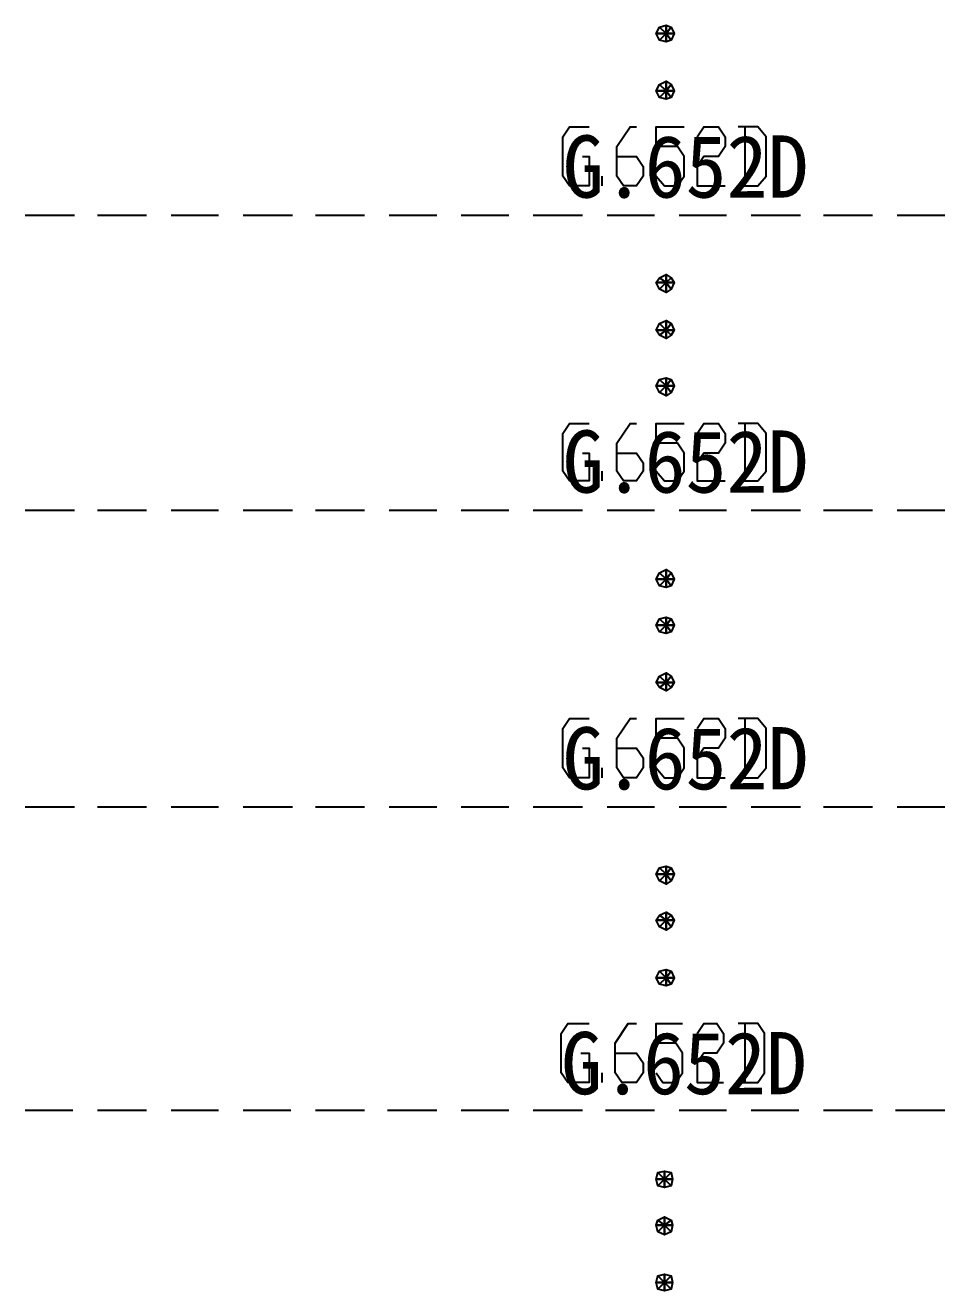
# Model space of a CAD drawing. Header units: metres. Extents: x 17 to 1757, y 17 to 1207.
# Drawn here: x 1212.1 to 1292.9, y 756 to 867.2 of the extents above; entities that cross this region are included whole.
import ezdxf

# ---------------------------------------------------------------- set-up
doc = ezdxf.new("R2010")
doc.units = ezdxf.units.M
for name, color, linetype in [('LINES', 7, 'Continuous'), ('POLYLINES', 4, 'Continuous'), ('TEXTS', 3, 'Continuous')]:
    doc.layers.add(name, color=color, linetype=linetype)

msp = doc.modelspace()

# ---------------------------------------------------------------- linework, layer by layer
at = {"layer": 'LINES'}
for p, q in [((1275.29, 858.24), (1275.29, 853.06)), ((1262.76, 853.06), (1262.76, 853.92)), ((1216.39, 850.46), (1212.07, 850.46)), ((1222.73, 850.46), (1218.41, 850.46)), ((1229.06, 850.46), (1224.89, 850.46)), ((1235.54, 850.46), (1231.22, 850.46)), ((1241.88, 850.46), (1237.56, 850.46)), ((1248.22, 850.46), (1244.04, 850.46)), ((1254.55, 850.46), (1250.38, 850.46)), ((1261.03, 850.46), (1256.71, 850.46)), ((1267.37, 850.46), (1263.19, 850.46)), ((1273.7, 850.46), (1269.53, 850.46)), ((1280.18, 850.46), (1275.86, 850.46)), ((1286.52, 850.46), (1282.2, 850.46)), ((1292.86, 850.46), (1288.68, 850.46)), ((1275.29, 832.18), (1275.29, 827.14)), ((1262.76, 827.14), (1262.76, 828)), ((1216.39, 824.54), (1212.07, 824.54)), ((1222.73, 824.54), (1218.41, 824.54)), ((1229.06, 824.54), (1224.89, 824.54)), ((1235.54, 824.54), (1231.22, 824.54)), ((1241.88, 824.54), (1237.56, 824.54)), ((1248.22, 824.54), (1244.04, 824.54)), ((1254.55, 824.54), (1250.38, 824.54)), ((1261.03, 824.54), (1256.71, 824.54)), ((1267.37, 824.54), (1263.19, 824.54)), ((1273.7, 824.54), (1269.53, 824.54)), ((1280.18, 824.54), (1275.86, 824.54)), ((1286.52, 824.54), (1282.2, 824.54)), ((1292.86, 824.54), (1288.68, 824.54)), ((1275.29, 806.26), (1275.29, 801.07)), ((1262.76, 801.07), (1262.76, 801.94)), ((1216.39, 798.48), (1212.07, 798.48)), ((1222.73, 798.48), (1218.41, 798.48)), ((1229.06, 798.48), (1224.89, 798.48)), ((1235.54, 798.48), (1231.22, 798.48)), ((1241.88, 798.48), (1237.56, 798.48)), ((1248.22, 798.48), (1244.04, 798.48)), ((1254.55, 798.48), (1250.38, 798.48)), ((1261.03, 798.48), (1256.71, 798.48)), ((1267.37, 798.48), (1263.19, 798.48)), ((1273.7, 798.48), (1269.53, 798.48)), ((1280.18, 798.48), (1275.86, 798.48)), ((1286.52, 798.48), (1282.2, 798.48)), ((1292.86, 798.48), (1288.68, 798.48)), ((1275.29, 779.47), (1275.29, 774.29)), ((1262.76, 774.29), (1262.76, 775.15)), ((1216.25, 771.84), (1212.07, 771.84)), ((1222.73, 771.84), (1218.41, 771.84)), ((1229.06, 771.84), (1224.89, 771.84)), ((1235.4, 771.84), (1231.22, 771.84)), ((1241.88, 771.84), (1237.56, 771.84)), ((1248.22, 771.84), (1243.9, 771.84)), ((1254.55, 771.84), (1250.38, 771.84)), ((1261.03, 771.84), (1256.71, 771.84)), ((1267.37, 771.84), (1263.05, 771.84)), ((1273.7, 771.84), (1269.53, 771.84)), ((1280.04, 771.84), (1275.86, 771.84)), ((1286.52, 771.84), (1282.2, 771.84)), ((1292.86, 771.84), (1288.54, 771.84))]:
    msp.add_line(p, q, dxfattribs=at)
at = {"layer": 'POLYLINES'}
for points in [[(1268.38, 866.45), (1267.8, 867.02), (1268.38, 867.17), (1268.38, 866.45)], [(1268.38, 866.45), (1267.8, 867.02), (1268.38, 867.17), (1268.38, 866.45)], [(1268.38, 866.45), (1267.8, 867.02), (1268.38, 867.17), (1268.38, 866.45)], [(1268.38, 866.45), (1267.8, 867.02), (1268.38, 867.17), (1268.38, 866.45)], [(1268.38, 866.45), (1268.38, 867.17), (1268.81, 867.02), (1268.38, 866.45)], [(1268.38, 866.45), (1268.38, 867.17), (1268.81, 867.02), (1268.38, 866.45)], [(1268.38, 866.45), (1268.38, 867.17), (1268.81, 867.02), (1268.38, 866.45)], [(1268.38, 866.45), (1268.38, 867.17), (1268.81, 867.02), (1268.38, 866.45)], [(1268.38, 866.45), (1267.51, 866.45), (1267.8, 867.02), (1268.38, 866.45)], [(1268.38, 866.45), (1267.51, 866.45), (1267.8, 867.02), (1268.38, 866.45)], [(1268.38, 866.45), (1267.51, 866.45), (1267.8, 867.02), (1268.38, 866.45)], [(1268.38, 866.45), (1267.51, 866.45), (1267.8, 867.02), (1268.38, 866.45)], [(1268.38, 866.45), (1267.8, 865.87), (1267.51, 866.45), (1268.38, 866.45)], [(1268.38, 866.45), (1267.8, 865.87), (1267.51, 866.45), (1268.38, 866.45)], [(1268.38, 866.45), (1267.8, 865.87), (1267.51, 866.45), (1268.38, 866.45)], [(1268.38, 866.45), (1267.8, 865.87), (1267.51, 866.45), (1268.38, 866.45)], [(1268.38, 866.45), (1268.38, 865.73), (1267.8, 865.87), (1268.38, 866.45)], [(1268.38, 866.45), (1268.38, 865.73), (1267.8, 865.87), (1268.38, 866.45)], [(1268.38, 866.45), (1268.38, 865.73), (1267.8, 865.87), (1268.38, 866.45)], [(1268.38, 866.45), (1268.38, 865.73), (1267.8, 865.87), (1268.38, 866.45)], [(1268.38, 866.45), (1268.81, 867.02), (1269.1, 866.45), (1268.38, 866.45)], [(1268.38, 866.45), (1268.81, 867.02), (1269.1, 866.45), (1268.38, 866.45)], [(1268.38, 866.45), (1268.81, 867.02), (1269.1, 866.45), (1268.38, 866.45)], [(1268.38, 866.45), (1268.81, 867.02), (1269.1, 866.45), (1268.38, 866.45)], [(1268.38, 866.45), (1268.81, 865.87), (1268.38, 865.73), (1268.38, 866.45)], [(1268.38, 866.45), (1268.81, 865.87), (1268.38, 865.73), (1268.38, 866.45)], [(1268.38, 866.45), (1269.1, 866.45), (1268.81, 865.87), (1268.38, 866.45)], [(1268.38, 866.45), (1269.1, 866.45), (1268.81, 865.87), (1268.38, 866.45)], [(1268.38, 866.45), (1268.81, 865.87), (1268.38, 865.73), (1268.38, 866.45)], [(1268.38, 866.45), (1268.81, 865.87), (1268.38, 865.73), (1268.38, 866.45)], [(1268.38, 866.45), (1269.1, 866.45), (1268.81, 865.87), (1268.38, 866.45)], [(1268.38, 866.45), (1269.1, 866.45), (1268.81, 865.87), (1268.38, 866.45)], [(1268.38, 861.41), (1267.51, 861.41), (1267.8, 861.98), (1268.38, 861.41)], [(1268.38, 861.41), (1267.51, 861.41), (1267.8, 861.98), (1268.38, 861.41)], [(1268.38, 861.41), (1267.51, 861.41), (1267.8, 861.98), (1268.38, 861.41)], [(1268.38, 861.41), (1267.51, 861.41), (1267.8, 861.98), (1268.38, 861.41)], [(1268.38, 861.41), (1267.8, 861.98), (1268.38, 862.27), (1268.38, 861.41)], [(1268.38, 861.41), (1267.8, 861.98), (1268.38, 862.27), (1268.38, 861.41)], [(1268.38, 861.41), (1267.8, 861.98), (1268.38, 862.27), (1268.38, 861.41)], [(1268.38, 861.41), (1267.8, 861.98), (1268.38, 862.27), (1268.38, 861.41)], [(1268.38, 861.41), (1268.38, 862.27), (1268.81, 861.98), (1268.38, 861.41)], [(1268.38, 861.41), (1268.38, 862.27), (1268.81, 861.98), (1268.38, 861.41)], [(1268.38, 861.41), (1268.38, 862.27), (1268.81, 861.98), (1268.38, 861.41)], [(1268.38, 861.41), (1268.38, 862.27), (1268.81, 861.98), (1268.38, 861.41)], [(1268.38, 861.41), (1268.81, 861.98), (1269.1, 861.41), (1268.38, 861.41)], [(1268.38, 861.41), (1268.81, 861.98), (1269.1, 861.41), (1268.38, 861.41)], [(1268.38, 861.41), (1268.81, 861.98), (1269.1, 861.41), (1268.38, 861.41)], [(1268.38, 861.41), (1268.81, 861.98), (1269.1, 861.41), (1268.38, 861.41)], [(1268.38, 861.41), (1267.8, 860.83), (1267.51, 861.41), (1268.38, 861.41)], [(1268.38, 861.41), (1267.8, 860.83), (1267.51, 861.41), (1268.38, 861.41)], [(1268.38, 861.41), (1267.8, 860.83), (1267.51, 861.41), (1268.38, 861.41)], [(1268.38, 861.41), (1267.8, 860.83), (1267.51, 861.41), (1268.38, 861.41)], [(1268.38, 861.41), (1268.38, 860.69), (1267.8, 860.83), (1268.38, 861.41)], [(1268.38, 861.41), (1268.38, 860.69), (1267.8, 860.83), (1268.38, 861.41)], [(1268.38, 861.41), (1268.38, 860.69), (1267.8, 860.83), (1268.38, 861.41)], [(1268.38, 861.41), (1268.38, 860.69), (1267.8, 860.83), (1268.38, 861.41)], [(1268.38, 861.41), (1268.81, 860.83), (1268.38, 860.69), (1268.38, 861.41)], [(1268.38, 861.41), (1268.81, 860.83), (1268.38, 860.69), (1268.38, 861.41)], [(1268.38, 861.41), (1269.1, 861.41), (1268.81, 860.83), (1268.38, 861.41)], [(1268.38, 861.41), (1269.1, 861.41), (1268.81, 860.83), (1268.38, 861.41)], [(1268.38, 861.41), (1268.81, 860.83), (1268.38, 860.69), (1268.38, 861.41)], [(1268.38, 861.41), (1268.81, 860.83), (1268.38, 860.69), (1268.38, 861.41)], [(1268.38, 861.41), (1269.1, 861.41), (1268.81, 860.83), (1268.38, 861.41)], [(1268.38, 861.41), (1269.1, 861.41), (1268.81, 860.83), (1268.38, 861.41)], [(1261.03, 855.65), (1261.61, 855.65), (1261.61, 853.06), (1259.88, 853.06), (1259.3, 853.92), (1259.3, 857.38), (1259.88, 858.24), (1261.61, 858.24)], [(1264.06, 855.65), (1265.78, 855.65), (1266.36, 854.78), (1266.36, 853.92), (1265.78, 853.06), (1264.63, 853.06), (1264.06, 853.92), (1264.06, 856.51), (1265.21, 858.24), (1265.78, 858.24)], [(1267.51, 853.92), (1268.23, 853.06), (1269.38, 853.06), (1269.96, 853.92), (1269.96, 855.65), (1269.38, 856.51), (1267.51, 856.51), (1267.51, 858.24), (1269.96, 858.24)], [(1271.11, 857.38), (1271.69, 858.24), (1272.98, 858.24), (1273.56, 857.38), (1273.56, 856.51), (1272.98, 855.65), (1271.69, 855.65), (1271.11, 854.78), (1271.11, 853.06), (1273.56, 853.06)], [(1274.71, 853.06), (1276.44, 853.06), (1277.16, 853.92), (1277.16, 857.38), (1276.44, 858.24), (1274.71, 858.24)], [(1268.38, 844.56), (1267.51, 844.56), (1267.8, 844.99), (1268.38, 844.56)], [(1268.38, 844.56), (1267.51, 844.56), (1267.8, 844.99), (1268.38, 844.56)], [(1268.38, 844.56), (1267.51, 844.56), (1267.8, 844.99), (1268.38, 844.56)], [(1268.38, 844.56), (1267.51, 844.56), (1267.8, 844.99), (1268.38, 844.56)], [(1268.38, 844.56), (1267.8, 844.99), (1268.38, 845.28), (1268.38, 844.56)], [(1268.38, 844.56), (1267.8, 844.99), (1268.38, 845.28), (1268.38, 844.56)], [(1268.38, 844.56), (1267.8, 844.99), (1268.38, 845.28), (1268.38, 844.56)], [(1268.38, 844.56), (1267.8, 844.99), (1268.38, 845.28), (1268.38, 844.56)], [(1268.38, 844.56), (1268.38, 845.28), (1268.81, 844.99), (1268.38, 844.56)], [(1268.38, 844.56), (1268.38, 845.28), (1268.81, 844.99), (1268.38, 844.56)], [(1268.38, 844.56), (1268.38, 845.28), (1268.81, 844.99), (1268.38, 844.56)], [(1268.38, 844.56), (1268.38, 845.28), (1268.81, 844.99), (1268.38, 844.56)], [(1268.38, 844.56), (1268.81, 844.99), (1269.1, 844.56), (1268.38, 844.56)], [(1268.38, 844.56), (1268.81, 844.99), (1269.1, 844.56), (1268.38, 844.56)], [(1268.38, 844.56), (1268.81, 844.99), (1269.1, 844.56), (1268.38, 844.56)], [(1268.38, 844.56), (1268.81, 844.99), (1269.1, 844.56), (1268.38, 844.56)], [(1268.38, 844.56), (1267.8, 843.98), (1267.51, 844.56), (1268.38, 844.56)], [(1268.38, 844.56), (1267.8, 843.98), (1267.51, 844.56), (1268.38, 844.56)], [(1268.38, 844.56), (1267.8, 843.98), (1267.51, 844.56), (1268.38, 844.56)], [(1268.38, 844.56), (1267.8, 843.98), (1267.51, 844.56), (1268.38, 844.56)], [(1268.38, 844.56), (1268.38, 843.7), (1267.8, 843.98), (1268.38, 844.56)], [(1268.38, 844.56), (1268.38, 843.7), (1267.8, 843.98), (1268.38, 844.56)], [(1268.38, 844.56), (1268.38, 843.7), (1267.8, 843.98), (1268.38, 844.56)], [(1268.38, 844.56), (1268.38, 843.7), (1267.8, 843.98), (1268.38, 844.56)], [(1268.38, 844.56), (1268.81, 843.98), (1268.38, 843.7), (1268.38, 844.56)], [(1268.38, 844.56), (1268.81, 843.98), (1268.38, 843.7), (1268.38, 844.56)], [(1268.38, 844.56), (1269.1, 844.56), (1268.81, 843.98), (1268.38, 844.56)], [(1268.38, 844.56), (1269.1, 844.56), (1268.81, 843.98), (1268.38, 844.56)], [(1268.38, 844.56), (1268.81, 843.98), (1268.38, 843.7), (1268.38, 844.56)], [(1268.38, 844.56), (1268.81, 843.98), (1268.38, 843.7), (1268.38, 844.56)], [(1268.38, 844.56), (1269.1, 844.56), (1268.81, 843.98), (1268.38, 844.56)], [(1268.38, 844.56), (1269.1, 844.56), (1268.81, 843.98), (1268.38, 844.56)], [(1268.38, 840.38), (1267.51, 840.38), (1267.8, 840.96), (1268.38, 840.38)], [(1268.38, 840.38), (1267.51, 840.38), (1267.8, 840.96), (1268.38, 840.38)], [(1268.38, 840.38), (1267.51, 840.38), (1267.8, 840.96), (1268.38, 840.38)], [(1268.38, 840.38), (1267.51, 840.38), (1267.8, 840.96), (1268.38, 840.38)], [(1268.38, 840.38), (1267.8, 840.96), (1268.38, 841.25), (1268.38, 840.38)], [(1268.38, 840.38), (1267.8, 840.96), (1268.38, 841.25), (1268.38, 840.38)], [(1268.38, 840.38), (1267.8, 840.96), (1268.38, 841.25), (1268.38, 840.38)], [(1268.38, 840.38), (1267.8, 840.96), (1268.38, 841.25), (1268.38, 840.38)], [(1268.38, 840.38), (1268.38, 841.25), (1268.81, 840.96), (1268.38, 840.38)], [(1268.38, 840.38), (1268.38, 841.25), (1268.81, 840.96), (1268.38, 840.38)], [(1268.38, 840.38), (1268.38, 841.25), (1268.81, 840.96), (1268.38, 840.38)], [(1268.38, 840.38), (1268.38, 841.25), (1268.81, 840.96), (1268.38, 840.38)], [(1268.38, 840.38), (1268.81, 840.96), (1269.1, 840.38), (1268.38, 840.38)], [(1268.38, 840.38), (1268.81, 840.96), (1269.1, 840.38), (1268.38, 840.38)], [(1268.38, 840.38), (1268.81, 840.96), (1269.1, 840.38), (1268.38, 840.38)], [(1268.38, 840.38), (1268.81, 840.96), (1269.1, 840.38), (1268.38, 840.38)], [(1268.38, 840.38), (1267.8, 839.95), (1267.51, 840.38), (1268.38, 840.38)], [(1268.38, 840.38), (1267.8, 839.95), (1267.51, 840.38), (1268.38, 840.38)], [(1268.38, 840.38), (1267.8, 839.95), (1267.51, 840.38), (1268.38, 840.38)], [(1268.38, 840.38), (1267.8, 839.95), (1267.51, 840.38), (1268.38, 840.38)], [(1268.38, 840.38), (1268.38, 839.66), (1267.8, 839.95), (1268.38, 840.38)], [(1268.38, 840.38), (1268.38, 839.66), (1267.8, 839.95), (1268.38, 840.38)], [(1268.38, 840.38), (1268.38, 839.66), (1267.8, 839.95), (1268.38, 840.38)], [(1268.38, 840.38), (1268.38, 839.66), (1267.8, 839.95), (1268.38, 840.38)], [(1268.38, 840.38), (1268.81, 839.95), (1268.38, 839.66), (1268.38, 840.38)], [(1268.38, 840.38), (1268.81, 839.95), (1268.38, 839.66), (1268.38, 840.38)], [(1268.38, 840.38), (1269.1, 840.38), (1268.81, 839.95), (1268.38, 840.38)], [(1268.38, 840.38), (1269.1, 840.38), (1268.81, 839.95), (1268.38, 840.38)], [(1268.38, 840.38), (1268.81, 839.95), (1268.38, 839.66), (1268.38, 840.38)], [(1268.38, 840.38), (1268.81, 839.95), (1268.38, 839.66), (1268.38, 840.38)], [(1268.38, 840.38), (1269.1, 840.38), (1268.81, 839.95), (1268.38, 840.38)], [(1268.38, 840.38), (1269.1, 840.38), (1268.81, 839.95), (1268.38, 840.38)], [(1268.38, 835.49), (1267.51, 835.49), (1267.8, 836.06), (1268.38, 835.49)], [(1268.38, 835.49), (1267.51, 835.49), (1267.8, 836.06), (1268.38, 835.49)], [(1268.38, 835.49), (1267.51, 835.49), (1267.8, 836.06), (1268.38, 835.49)], [(1268.38, 835.49), (1267.51, 835.49), (1267.8, 836.06), (1268.38, 835.49)], [(1268.38, 835.49), (1267.8, 836.06), (1268.38, 836.21), (1268.38, 835.49)], [(1268.38, 835.49), (1267.8, 836.06), (1268.38, 836.21), (1268.38, 835.49)], [(1268.38, 835.49), (1267.8, 836.06), (1268.38, 836.21), (1268.38, 835.49)], [(1268.38, 835.49), (1267.8, 836.06), (1268.38, 836.21), (1268.38, 835.49)], [(1268.38, 835.49), (1268.38, 836.21), (1268.81, 836.06), (1268.38, 835.49)], [(1268.38, 835.49), (1268.38, 836.21), (1268.81, 836.06), (1268.38, 835.49)], [(1268.38, 835.49), (1268.38, 836.21), (1268.81, 836.06), (1268.38, 835.49)], [(1268.38, 835.49), (1268.38, 836.21), (1268.81, 836.06), (1268.38, 835.49)], [(1268.38, 835.49), (1268.81, 836.06), (1269.1, 835.49), (1268.38, 835.49)], [(1268.38, 835.49), (1268.81, 836.06), (1269.1, 835.49), (1268.38, 835.49)], [(1268.38, 835.49), (1268.81, 836.06), (1269.1, 835.49), (1268.38, 835.49)], [(1268.38, 835.49), (1268.81, 836.06), (1269.1, 835.49), (1268.38, 835.49)], [(1268.38, 835.49), (1267.8, 834.91), (1267.51, 835.49), (1268.38, 835.49)], [(1268.38, 835.49), (1267.8, 834.91), (1267.51, 835.49), (1268.38, 835.49)], [(1268.38, 835.49), (1267.8, 834.91), (1267.51, 835.49), (1268.38, 835.49)], [(1268.38, 835.49), (1267.8, 834.91), (1267.51, 835.49), (1268.38, 835.49)], [(1268.38, 835.49), (1268.38, 834.62), (1267.8, 834.91), (1268.38, 835.49)], [(1268.38, 835.49), (1268.38, 834.62), (1267.8, 834.91), (1268.38, 835.49)], [(1268.38, 835.49), (1268.38, 834.62), (1267.8, 834.91), (1268.38, 835.49)], [(1268.38, 835.49), (1268.38, 834.62), (1267.8, 834.91), (1268.38, 835.49)], [(1268.38, 835.49), (1268.81, 834.91), (1268.38, 834.62), (1268.38, 835.49)], [(1268.38, 835.49), (1268.81, 834.91), (1268.38, 834.62), (1268.38, 835.49)], [(1268.38, 835.49), (1269.1, 835.49), (1268.81, 834.91), (1268.38, 835.49)], [(1268.38, 835.49), (1269.1, 835.49), (1268.81, 834.91), (1268.38, 835.49)], [(1268.38, 835.49), (1268.81, 834.91), (1268.38, 834.62), (1268.38, 835.49)], [(1268.38, 835.49), (1268.81, 834.91), (1268.38, 834.62), (1268.38, 835.49)], [(1268.38, 835.49), (1269.1, 835.49), (1268.81, 834.91), (1268.38, 835.49)], [(1268.38, 835.49), (1269.1, 835.49), (1268.81, 834.91), (1268.38, 835.49)], [(1261.03, 829.58), (1261.61, 829.58), (1261.61, 827.14), (1259.88, 827.14), (1259.3, 828), (1259.3, 831.31), (1259.88, 832.18), (1261.61, 832.18)], [(1264.06, 829.58), (1265.78, 829.58), (1266.36, 828.72), (1266.36, 828), (1265.78, 827.14), (1264.63, 827.14), (1264.06, 828), (1264.06, 830.45), (1265.21, 832.18), (1265.78, 832.18)], [(1267.51, 828), (1268.23, 827.14), (1269.38, 827.14), (1269.96, 828), (1269.96, 829.58), (1269.38, 830.45), (1267.51, 830.45), (1267.51, 832.18), (1269.96, 832.18)], [(1271.11, 831.31), (1271.69, 832.18), (1272.98, 832.18), (1273.56, 831.31), (1273.56, 830.45), (1272.98, 829.58), (1271.69, 829.58), (1271.11, 828.72), (1271.11, 827.14), (1273.56, 827.14)], [(1274.71, 827.14), (1276.44, 827.14), (1277.16, 828), (1277.16, 831.31), (1276.44, 832.18), (1274.71, 832.18)], [(1268.38, 818.5), (1267.8, 819.07), (1268.38, 819.36), (1268.38, 818.5)], [(1268.38, 818.5), (1267.8, 819.07), (1268.38, 819.36), (1268.38, 818.5)], [(1268.38, 818.5), (1267.8, 819.07), (1268.38, 819.36), (1268.38, 818.5)], [(1268.38, 818.5), (1267.8, 819.07), (1268.38, 819.36), (1268.38, 818.5)], [(1268.38, 818.5), (1268.38, 819.36), (1268.81, 819.07), (1268.38, 818.5)], [(1268.38, 818.5), (1268.38, 819.36), (1268.81, 819.07), (1268.38, 818.5)], [(1268.38, 818.5), (1268.38, 819.36), (1268.81, 819.07), (1268.38, 818.5)], [(1268.38, 818.5), (1268.38, 819.36), (1268.81, 819.07), (1268.38, 818.5)], [(1268.38, 818.5), (1267.51, 818.5), (1267.8, 819.07), (1268.38, 818.5)], [(1268.38, 818.5), (1267.51, 818.5), (1267.8, 819.07), (1268.38, 818.5)], [(1268.38, 818.5), (1267.51, 818.5), (1267.8, 819.07), (1268.38, 818.5)], [(1268.38, 818.5), (1267.51, 818.5), (1267.8, 819.07), (1268.38, 818.5)], [(1268.38, 818.5), (1267.8, 817.92), (1267.51, 818.5), (1268.38, 818.5)], [(1268.38, 818.5), (1267.8, 817.92), (1267.51, 818.5), (1268.38, 818.5)], [(1268.38, 818.5), (1267.8, 817.92), (1267.51, 818.5), (1268.38, 818.5)], [(1268.38, 818.5), (1267.8, 817.92), (1267.51, 818.5), (1268.38, 818.5)], [(1268.38, 818.5), (1268.38, 817.78), (1267.8, 817.92), (1268.38, 818.5)], [(1268.38, 818.5), (1268.38, 817.78), (1267.8, 817.92), (1268.38, 818.5)], [(1268.38, 818.5), (1268.38, 817.78), (1267.8, 817.92), (1268.38, 818.5)], [(1268.38, 818.5), (1268.38, 817.78), (1267.8, 817.92), (1268.38, 818.5)], [(1268.38, 818.5), (1268.81, 819.07), (1269.1, 818.5), (1268.38, 818.5)], [(1268.38, 818.5), (1268.81, 819.07), (1269.1, 818.5), (1268.38, 818.5)], [(1268.38, 818.5), (1268.81, 819.07), (1269.1, 818.5), (1268.38, 818.5)], [(1268.38, 818.5), (1268.81, 819.07), (1269.1, 818.5), (1268.38, 818.5)], [(1268.38, 818.5), (1268.81, 817.92), (1268.38, 817.78), (1268.38, 818.5)], [(1268.38, 818.5), (1268.81, 817.92), (1268.38, 817.78), (1268.38, 818.5)], [(1268.38, 818.5), (1269.1, 818.5), (1268.81, 817.92), (1268.38, 818.5)], [(1268.38, 818.5), (1269.1, 818.5), (1268.81, 817.92), (1268.38, 818.5)], [(1268.38, 818.5), (1268.81, 817.92), (1268.38, 817.78), (1268.38, 818.5)], [(1268.38, 818.5), (1268.81, 817.92), (1268.38, 817.78), (1268.38, 818.5)], [(1268.38, 818.5), (1269.1, 818.5), (1268.81, 817.92), (1268.38, 818.5)], [(1268.38, 818.5), (1269.1, 818.5), (1268.81, 817.92), (1268.38, 818.5)], [(1268.38, 814.46), (1267.51, 814.46), (1267.8, 815.04), (1268.38, 814.46)], [(1268.38, 814.46), (1267.51, 814.46), (1267.8, 815.04), (1268.38, 814.46)], [(1268.38, 814.46), (1267.51, 814.46), (1267.8, 815.04), (1268.38, 814.46)], [(1268.38, 814.46), (1267.51, 814.46), (1267.8, 815.04), (1268.38, 814.46)], [(1268.38, 814.46), (1267.8, 815.04), (1268.38, 815.18), (1268.38, 814.46)], [(1268.38, 814.46), (1267.8, 815.04), (1268.38, 815.18), (1268.38, 814.46)], [(1268.38, 814.46), (1267.8, 815.04), (1268.38, 815.18), (1268.38, 814.46)], [(1268.38, 814.46), (1267.8, 815.04), (1268.38, 815.18), (1268.38, 814.46)], [(1268.38, 814.46), (1268.38, 815.18), (1268.81, 815.04), (1268.38, 814.46)], [(1268.38, 814.46), (1268.38, 815.18), (1268.81, 815.04), (1268.38, 814.46)], [(1268.38, 814.46), (1268.38, 815.18), (1268.81, 815.04), (1268.38, 814.46)], [(1268.38, 814.46), (1268.38, 815.18), (1268.81, 815.04), (1268.38, 814.46)], [(1268.38, 814.46), (1268.81, 815.04), (1269.1, 814.46), (1268.38, 814.46)], [(1268.38, 814.46), (1268.81, 815.04), (1269.1, 814.46), (1268.38, 814.46)], [(1268.38, 814.46), (1268.81, 815.04), (1269.1, 814.46), (1268.38, 814.46)], [(1268.38, 814.46), (1268.81, 815.04), (1269.1, 814.46), (1268.38, 814.46)], [(1268.38, 814.46), (1267.8, 813.89), (1267.51, 814.46), (1268.38, 814.46)], [(1268.38, 814.46), (1267.8, 813.89), (1267.51, 814.46), (1268.38, 814.46)], [(1268.38, 814.46), (1267.8, 813.89), (1267.51, 814.46), (1268.38, 814.46)], [(1268.38, 814.46), (1267.8, 813.89), (1267.51, 814.46), (1268.38, 814.46)], [(1268.38, 814.46), (1268.38, 813.74), (1267.8, 813.89), (1268.38, 814.46)], [(1268.38, 814.46), (1268.38, 813.74), (1267.8, 813.89), (1268.38, 814.46)], [(1268.38, 814.46), (1268.38, 813.74), (1267.8, 813.89), (1268.38, 814.46)], [(1268.38, 814.46), (1268.38, 813.74), (1267.8, 813.89), (1268.38, 814.46)], [(1268.38, 814.46), (1268.81, 813.89), (1268.38, 813.74), (1268.38, 814.46)], [(1268.38, 814.46), (1268.81, 813.89), (1268.38, 813.74), (1268.38, 814.46)], [(1268.38, 814.46), (1269.1, 814.46), (1268.81, 813.89), (1268.38, 814.46)], [(1268.38, 814.46), (1269.1, 814.46), (1268.81, 813.89), (1268.38, 814.46)], [(1268.38, 814.46), (1268.81, 813.89), (1268.38, 813.74), (1268.38, 814.46)], [(1268.38, 814.46), (1268.81, 813.89), (1268.38, 813.74), (1268.38, 814.46)], [(1268.38, 814.46), (1269.1, 814.46), (1268.81, 813.89), (1268.38, 814.46)], [(1268.38, 814.46), (1269.1, 814.46), (1268.81, 813.89), (1268.38, 814.46)], [(1268.38, 809.42), (1267.51, 809.42), (1267.8, 810), (1268.38, 809.42)], [(1268.38, 809.42), (1267.51, 809.42), (1267.8, 810), (1268.38, 809.42)], [(1268.38, 809.42), (1267.51, 809.42), (1267.8, 810), (1268.38, 809.42)], [(1268.38, 809.42), (1267.51, 809.42), (1267.8, 810), (1268.38, 809.42)], [(1268.38, 809.42), (1267.8, 808.99), (1267.51, 809.42), (1268.38, 809.42)], [(1268.38, 809.42), (1267.8, 808.99), (1267.51, 809.42), (1268.38, 809.42)], [(1268.38, 809.42), (1267.8, 808.99), (1267.51, 809.42), (1268.38, 809.42)], [(1268.38, 809.42), (1267.8, 808.99), (1267.51, 809.42), (1268.38, 809.42)], [(1268.38, 809.42), (1267.8, 810), (1268.38, 810.29), (1268.38, 809.42)], [(1268.38, 809.42), (1267.8, 810), (1268.38, 810.29), (1268.38, 809.42)], [(1268.38, 809.42), (1267.8, 810), (1268.38, 810.29), (1268.38, 809.42)], [(1268.38, 809.42), (1267.8, 810), (1268.38, 810.29), (1268.38, 809.42)], [(1268.38, 809.42), (1268.38, 808.7), (1267.8, 808.99), (1268.38, 809.42)], [(1268.38, 809.42), (1268.38, 808.7), (1267.8, 808.99), (1268.38, 809.42)], [(1268.38, 809.42), (1268.38, 808.7), (1267.8, 808.99), (1268.38, 809.42)], [(1268.38, 809.42), (1268.38, 808.7), (1267.8, 808.99), (1268.38, 809.42)], [(1268.38, 809.42), (1268.38, 810.29), (1268.81, 810), (1268.38, 809.42)], [(1268.38, 809.42), (1268.38, 810.29), (1268.81, 810), (1268.38, 809.42)], [(1268.38, 809.42), (1268.38, 810.29), (1268.81, 810), (1268.38, 809.42)], [(1268.38, 809.42), (1268.38, 810.29), (1268.81, 810), (1268.38, 809.42)], [(1268.38, 809.42), (1268.81, 810), (1269.1, 809.42), (1268.38, 809.42)], [(1268.38, 809.42), (1268.81, 810), (1269.1, 809.42), (1268.38, 809.42)], [(1268.38, 809.42), (1268.81, 810), (1269.1, 809.42), (1268.38, 809.42)], [(1268.38, 809.42), (1268.81, 810), (1269.1, 809.42), (1268.38, 809.42)], [(1268.38, 809.42), (1268.81, 808.99), (1268.38, 808.7), (1268.38, 809.42)], [(1268.38, 809.42), (1268.81, 808.99), (1268.38, 808.7), (1268.38, 809.42)], [(1268.38, 809.42), (1269.1, 809.42), (1268.81, 808.99), (1268.38, 809.42)], [(1268.38, 809.42), (1269.1, 809.42), (1268.81, 808.99), (1268.38, 809.42)], [(1268.38, 809.42), (1268.81, 808.99), (1268.38, 808.7), (1268.38, 809.42)], [(1268.38, 809.42), (1268.81, 808.99), (1268.38, 808.7), (1268.38, 809.42)], [(1268.38, 809.42), (1269.1, 809.42), (1268.81, 808.99), (1268.38, 809.42)], [(1268.38, 809.42), (1269.1, 809.42), (1268.81, 808.99), (1268.38, 809.42)], [(1261.03, 803.66), (1261.61, 803.66), (1261.61, 801.07), (1259.88, 801.07), (1259.3, 801.94), (1259.3, 805.39), (1259.88, 806.26), (1261.61, 806.26)], [(1264.06, 803.66), (1265.78, 803.66), (1266.36, 802.8), (1266.36, 801.94), (1265.78, 801.07), (1264.63, 801.07), (1264.06, 801.94), (1264.06, 804.53), (1265.21, 806.26), (1265.78, 806.26)], [(1267.51, 801.94), (1268.23, 801.07), (1269.38, 801.07), (1269.96, 801.94), (1269.96, 803.66), (1269.38, 804.53), (1267.51, 804.53), (1267.51, 806.26), (1269.96, 806.26)], [(1271.11, 805.39), (1271.69, 806.26), (1272.98, 806.26), (1273.56, 805.39), (1273.56, 804.53), (1272.98, 803.66), (1271.69, 803.66), (1271.11, 802.8), (1271.11, 801.07), (1273.56, 801.07)], [(1274.71, 801.07), (1276.44, 801.07), (1277.16, 801.94), (1277.16, 805.39), (1276.44, 806.26), (1274.71, 806.26)], [(1268.38, 792.58), (1267.51, 792.58), (1267.8, 793.15), (1268.38, 792.58)], [(1268.38, 792.58), (1267.51, 792.58), (1267.8, 793.15), (1268.38, 792.58)], [(1268.38, 792.58), (1267.51, 792.58), (1267.8, 793.15), (1268.38, 792.58)], [(1268.38, 792.58), (1267.51, 792.58), (1267.8, 793.15), (1268.38, 792.58)], [(1268.38, 792.58), (1267.8, 793.15), (1268.38, 793.3), (1268.38, 792.58)], [(1268.38, 792.58), (1267.8, 793.15), (1268.38, 793.3), (1268.38, 792.58)], [(1268.38, 792.58), (1267.8, 793.15), (1268.38, 793.3), (1268.38, 792.58)], [(1268.38, 792.58), (1267.8, 793.15), (1268.38, 793.3), (1268.38, 792.58)], [(1268.38, 792.58), (1268.38, 793.3), (1268.81, 793.15), (1268.38, 792.58)], [(1268.38, 792.58), (1268.38, 793.3), (1268.81, 793.15), (1268.38, 792.58)], [(1268.38, 792.58), (1268.38, 793.3), (1268.81, 793.15), (1268.38, 792.58)], [(1268.38, 792.58), (1268.38, 793.3), (1268.81, 793.15), (1268.38, 792.58)], [(1268.38, 792.58), (1268.81, 793.15), (1269.1, 792.58), (1268.38, 792.58)], [(1268.38, 792.58), (1268.81, 793.15), (1269.1, 792.58), (1268.38, 792.58)], [(1268.38, 792.58), (1268.81, 793.15), (1269.1, 792.58), (1268.38, 792.58)], [(1268.38, 792.58), (1268.81, 793.15), (1269.1, 792.58), (1268.38, 792.58)], [(1268.38, 792.58), (1267.8, 792), (1267.51, 792.58), (1268.38, 792.58)], [(1268.38, 792.58), (1267.8, 792), (1267.51, 792.58), (1268.38, 792.58)], [(1268.38, 792.58), (1267.8, 792), (1267.51, 792.58), (1268.38, 792.58)], [(1268.38, 792.58), (1267.8, 792), (1267.51, 792.58), (1268.38, 792.58)], [(1268.38, 792.58), (1268.38, 791.71), (1267.8, 792), (1268.38, 792.58)], [(1268.38, 792.58), (1268.38, 791.71), (1267.8, 792), (1268.38, 792.58)], [(1268.38, 792.58), (1268.38, 791.71), (1267.8, 792), (1268.38, 792.58)], [(1268.38, 792.58), (1268.38, 791.71), (1267.8, 792), (1268.38, 792.58)], [(1268.38, 792.58), (1268.81, 792), (1268.38, 791.71), (1268.38, 792.58)], [(1268.38, 792.58), (1268.81, 792), (1268.38, 791.71), (1268.38, 792.58)], [(1268.38, 792.58), (1269.1, 792.58), (1268.81, 792), (1268.38, 792.58)], [(1268.38, 792.58), (1269.1, 792.58), (1268.81, 792), (1268.38, 792.58)], [(1268.38, 792.58), (1268.81, 792), (1268.38, 791.71), (1268.38, 792.58)], [(1268.38, 792.58), (1268.81, 792), (1268.38, 791.71), (1268.38, 792.58)], [(1268.38, 792.58), (1269.1, 792.58), (1268.81, 792), (1268.38, 792.58)], [(1268.38, 792.58), (1269.1, 792.58), (1268.81, 792), (1268.38, 792.58)], [(1268.38, 788.54), (1267.51, 788.54), (1267.8, 788.98), (1268.38, 788.54)], [(1268.38, 788.54), (1267.51, 788.54), (1267.8, 788.98), (1268.38, 788.54)], [(1268.38, 788.54), (1267.51, 788.54), (1267.8, 788.98), (1268.38, 788.54)], [(1268.38, 788.54), (1267.51, 788.54), (1267.8, 788.98), (1268.38, 788.54)], [(1268.38, 788.54), (1267.8, 787.97), (1267.51, 788.54), (1268.38, 788.54)], [(1268.38, 788.54), (1267.8, 787.97), (1267.51, 788.54), (1268.38, 788.54)], [(1268.38, 788.54), (1267.8, 787.97), (1267.51, 788.54), (1268.38, 788.54)], [(1268.38, 788.54), (1267.8, 787.97), (1267.51, 788.54), (1268.38, 788.54)], [(1268.38, 788.54), (1267.8, 788.98), (1268.38, 789.26), (1268.38, 788.54)], [(1268.38, 788.54), (1267.8, 788.98), (1268.38, 789.26), (1268.38, 788.54)], [(1268.38, 788.54), (1267.8, 788.98), (1268.38, 789.26), (1268.38, 788.54)], [(1268.38, 788.54), (1267.8, 788.98), (1268.38, 789.26), (1268.38, 788.54)], [(1268.38, 788.54), (1268.38, 787.68), (1267.8, 787.97), (1268.38, 788.54)], [(1268.38, 788.54), (1268.38, 787.68), (1267.8, 787.97), (1268.38, 788.54)], [(1268.38, 788.54), (1268.38, 787.68), (1267.8, 787.97), (1268.38, 788.54)], [(1268.38, 788.54), (1268.38, 787.68), (1267.8, 787.97), (1268.38, 788.54)], [(1268.38, 788.54), (1268.38, 789.26), (1268.81, 788.98), (1268.38, 788.54)], [(1268.38, 788.54), (1268.38, 789.26), (1268.81, 788.98), (1268.38, 788.54)], [(1268.38, 788.54), (1268.38, 789.26), (1268.81, 788.98), (1268.38, 788.54)], [(1268.38, 788.54), (1268.38, 789.26), (1268.81, 788.98), (1268.38, 788.54)], [(1268.38, 788.54), (1268.81, 788.98), (1269.1, 788.54), (1268.38, 788.54)], [(1268.38, 788.54), (1268.81, 788.98), (1269.1, 788.54), (1268.38, 788.54)], [(1268.38, 788.54), (1268.81, 788.98), (1269.1, 788.54), (1268.38, 788.54)], [(1268.38, 788.54), (1268.81, 788.98), (1269.1, 788.54), (1268.38, 788.54)], [(1268.38, 788.54), (1268.81, 787.97), (1268.38, 787.68), (1268.38, 788.54)], [(1268.38, 788.54), (1268.81, 787.97), (1268.38, 787.68), (1268.38, 788.54)], [(1268.38, 788.54), (1269.1, 788.54), (1268.81, 787.97), (1268.38, 788.54)], [(1268.38, 788.54), (1269.1, 788.54), (1268.81, 787.97), (1268.38, 788.54)], [(1268.38, 788.54), (1268.81, 787.97), (1268.38, 787.68), (1268.38, 788.54)], [(1268.38, 788.54), (1268.81, 787.97), (1268.38, 787.68), (1268.38, 788.54)], [(1268.38, 788.54), (1269.1, 788.54), (1268.81, 787.97), (1268.38, 788.54)], [(1268.38, 788.54), (1269.1, 788.54), (1268.81, 787.97), (1268.38, 788.54)], [(1268.38, 783.5), (1267.51, 783.5), (1267.8, 784.08), (1268.38, 783.5)], [(1268.38, 783.5), (1267.51, 783.5), (1267.8, 784.08), (1268.38, 783.5)], [(1268.38, 783.5), (1267.51, 783.5), (1267.8, 784.08), (1268.38, 783.5)], [(1268.38, 783.5), (1267.51, 783.5), (1267.8, 784.08), (1268.38, 783.5)], [(1268.38, 783.5), (1267.8, 784.08), (1268.38, 784.22), (1268.38, 783.5)], [(1268.38, 783.5), (1267.8, 784.08), (1268.38, 784.22), (1268.38, 783.5)], [(1268.38, 783.5), (1267.8, 784.08), (1268.38, 784.22), (1268.38, 783.5)], [(1268.38, 783.5), (1267.8, 784.08), (1268.38, 784.22), (1268.38, 783.5)], [(1268.38, 783.5), (1268.38, 784.22), (1268.81, 784.08), (1268.38, 783.5)], [(1268.38, 783.5), (1268.38, 784.22), (1268.81, 784.08), (1268.38, 783.5)], [(1268.38, 783.5), (1268.38, 784.22), (1268.81, 784.08), (1268.38, 783.5)], [(1268.38, 783.5), (1268.38, 784.22), (1268.81, 784.08), (1268.38, 783.5)], [(1268.38, 783.5), (1268.81, 784.08), (1269.1, 783.5), (1268.38, 783.5)], [(1268.38, 783.5), (1268.81, 784.08), (1269.1, 783.5), (1268.38, 783.5)], [(1268.38, 783.5), (1268.81, 784.08), (1269.1, 783.5), (1268.38, 783.5)], [(1268.38, 783.5), (1268.81, 784.08), (1269.1, 783.5), (1268.38, 783.5)], [(1268.38, 783.5), (1267.8, 782.93), (1267.51, 783.5), (1268.38, 783.5)], [(1268.38, 783.5), (1267.8, 782.93), (1267.51, 783.5), (1268.38, 783.5)], [(1268.38, 783.5), (1267.8, 782.93), (1267.51, 783.5), (1268.38, 783.5)], [(1268.38, 783.5), (1267.8, 782.93), (1267.51, 783.5), (1268.38, 783.5)], [(1268.38, 783.5), (1268.38, 782.78), (1267.8, 782.93), (1268.38, 783.5)], [(1268.38, 783.5), (1268.38, 782.78), (1267.8, 782.93), (1268.38, 783.5)], [(1268.38, 783.5), (1268.38, 782.78), (1267.8, 782.93), (1268.38, 783.5)], [(1268.38, 783.5), (1268.38, 782.78), (1267.8, 782.93), (1268.38, 783.5)], [(1268.38, 783.5), (1268.81, 782.93), (1268.38, 782.78), (1268.38, 783.5)], [(1268.38, 783.5), (1268.81, 782.93), (1268.38, 782.78), (1268.38, 783.5)], [(1268.38, 783.5), (1269.1, 783.5), (1268.81, 782.93), (1268.38, 783.5)], [(1268.38, 783.5), (1269.1, 783.5), (1268.81, 782.93), (1268.38, 783.5)], [(1268.38, 783.5), (1268.81, 782.93), (1268.38, 782.78), (1268.38, 783.5)], [(1268.38, 783.5), (1268.81, 782.93), (1268.38, 782.78), (1268.38, 783.5)], [(1268.38, 783.5), (1269.1, 783.5), (1268.81, 782.93), (1268.38, 783.5)], [(1268.38, 783.5), (1269.1, 783.5), (1268.81, 782.93), (1268.38, 783.5)], [(1260.89, 776.88), (1261.61, 776.88), (1261.61, 774.29), (1259.74, 774.29), (1259.16, 775.15), (1259.16, 778.61), (1259.74, 779.47), (1261.61, 779.47)], [(1263.91, 776.88), (1265.78, 776.88), (1266.36, 776.02), (1266.36, 775.15), (1265.78, 774.29), (1264.49, 774.29), (1263.91, 775.15), (1263.91, 777.74), (1265.06, 779.47), (1265.78, 779.47)], [(1267.51, 775.15), (1268.09, 774.29), (1269.24, 774.29), (1269.82, 775.15), (1269.82, 776.88), (1269.24, 777.74), (1267.51, 777.74), (1267.51, 779.47), (1269.82, 779.47)], [(1271.11, 778.61), (1271.69, 779.47), (1272.84, 779.47), (1273.42, 778.61), (1273.42, 777.74), (1272.84, 776.88), (1271.69, 776.88), (1271.11, 776.02), (1271.11, 774.29), (1273.42, 774.29)], [(1274.71, 774.29), (1276.44, 774.29), (1277.02, 775.15), (1277.02, 778.61), (1276.44, 779.47), (1274.71, 779.47)], [(1268.23, 765.79), (1267.51, 765.79), (1267.66, 766.37), (1268.23, 765.79)], [(1268.23, 765.79), (1267.51, 765.79), (1267.66, 766.37), (1268.23, 765.79)], [(1268.23, 765.79), (1267.51, 765.79), (1267.66, 766.37), (1268.23, 765.79)], [(1268.23, 765.79), (1267.51, 765.79), (1267.66, 766.37), (1268.23, 765.79)], [(1268.23, 765.79), (1267.66, 766.37), (1268.23, 766.51), (1268.23, 765.79)], [(1268.23, 765.79), (1267.66, 766.37), (1268.23, 766.51), (1268.23, 765.79)], [(1268.23, 765.79), (1267.66, 766.37), (1268.23, 766.51), (1268.23, 765.79)], [(1268.23, 765.79), (1267.66, 766.37), (1268.23, 766.51), (1268.23, 765.79)], [(1268.23, 765.79), (1268.23, 766.51), (1268.81, 766.37), (1268.23, 765.79)], [(1268.23, 765.79), (1268.23, 766.51), (1268.81, 766.37), (1268.23, 765.79)], [(1268.23, 765.79), (1268.23, 766.51), (1268.81, 766.37), (1268.23, 765.79)], [(1268.23, 765.79), (1268.23, 766.51), (1268.81, 766.37), (1268.23, 765.79)], [(1268.23, 765.79), (1268.81, 766.37), (1268.95, 765.79), (1268.23, 765.79)], [(1268.23, 765.79), (1268.81, 766.37), (1268.95, 765.79), (1268.23, 765.79)], [(1268.23, 765.79), (1268.81, 766.37), (1268.95, 765.79), (1268.23, 765.79)], [(1268.23, 765.79), (1268.81, 766.37), (1268.95, 765.79), (1268.23, 765.79)], [(1268.23, 765.79), (1267.66, 765.22), (1267.51, 765.79), (1268.23, 765.79)], [(1268.23, 765.79), (1267.66, 765.22), (1267.51, 765.79), (1268.23, 765.79)], [(1268.23, 765.79), (1267.66, 765.22), (1267.51, 765.79), (1268.23, 765.79)], [(1268.23, 765.79), (1267.66, 765.22), (1267.51, 765.79), (1268.23, 765.79)], [(1268.23, 765.79), (1268.23, 765.07), (1267.66, 765.22), (1268.23, 765.79)], [(1268.23, 765.79), (1268.23, 765.07), (1267.66, 765.22), (1268.23, 765.79)], [(1268.23, 765.79), (1268.23, 765.07), (1267.66, 765.22), (1268.23, 765.79)], [(1268.23, 765.79), (1268.23, 765.07), (1267.66, 765.22), (1268.23, 765.79)], [(1268.23, 765.79), (1268.81, 765.22), (1268.23, 765.07), (1268.23, 765.79)], [(1268.23, 765.79), (1268.81, 765.22), (1268.23, 765.07), (1268.23, 765.79)], [(1268.23, 765.79), (1268.95, 765.79), (1268.81, 765.22), (1268.23, 765.79)], [(1268.23, 765.79), (1268.95, 765.79), (1268.81, 765.22), (1268.23, 765.79)], [(1268.23, 765.79), (1268.81, 765.22), (1268.23, 765.07), (1268.23, 765.79)], [(1268.23, 765.79), (1268.81, 765.22), (1268.23, 765.07), (1268.23, 765.79)], [(1268.23, 765.79), (1268.95, 765.79), (1268.81, 765.22), (1268.23, 765.79)], [(1268.23, 765.79), (1268.95, 765.79), (1268.81, 765.22), (1268.23, 765.79)], [(1268.23, 761.76), (1267.51, 761.76), (1267.66, 762.19), (1268.23, 761.76)], [(1268.23, 761.76), (1267.51, 761.76), (1267.66, 762.19), (1268.23, 761.76)], [(1268.23, 761.76), (1267.51, 761.76), (1267.66, 762.19), (1268.23, 761.76)], [(1268.23, 761.76), (1267.51, 761.76), (1267.66, 762.19), (1268.23, 761.76)], [(1268.23, 761.76), (1267.66, 761.18), (1267.51, 761.76), (1268.23, 761.76)], [(1268.23, 761.76), (1267.66, 761.18), (1267.51, 761.76), (1268.23, 761.76)], [(1268.23, 761.76), (1267.66, 761.18), (1267.51, 761.76), (1268.23, 761.76)], [(1268.23, 761.76), (1267.66, 761.18), (1267.51, 761.76), (1268.23, 761.76)], [(1268.23, 761.76), (1267.66, 762.19), (1268.23, 762.48), (1268.23, 761.76)], [(1268.23, 761.76), (1267.66, 762.19), (1268.23, 762.48), (1268.23, 761.76)], [(1268.23, 761.76), (1267.66, 762.19), (1268.23, 762.48), (1268.23, 761.76)], [(1268.23, 761.76), (1267.66, 762.19), (1268.23, 762.48), (1268.23, 761.76)], [(1268.23, 761.76), (1268.23, 760.9), (1267.66, 761.18), (1268.23, 761.76)], [(1268.23, 761.76), (1268.23, 760.9), (1267.66, 761.18), (1268.23, 761.76)], [(1268.23, 761.76), (1268.23, 760.9), (1267.66, 761.18), (1268.23, 761.76)], [(1268.23, 761.76), (1268.23, 760.9), (1267.66, 761.18), (1268.23, 761.76)], [(1268.23, 761.76), (1268.23, 762.48), (1268.81, 762.19), (1268.23, 761.76)], [(1268.23, 761.76), (1268.23, 762.48), (1268.81, 762.19), (1268.23, 761.76)], [(1268.23, 761.76), (1268.23, 762.48), (1268.81, 762.19), (1268.23, 761.76)], [(1268.23, 761.76), (1268.23, 762.48), (1268.81, 762.19), (1268.23, 761.76)], [(1268.23, 761.76), (1268.81, 762.19), (1268.95, 761.76), (1268.23, 761.76)], [(1268.23, 761.76), (1268.81, 762.19), (1268.95, 761.76), (1268.23, 761.76)], [(1268.23, 761.76), (1268.81, 762.19), (1268.95, 761.76), (1268.23, 761.76)], [(1268.23, 761.76), (1268.81, 762.19), (1268.95, 761.76), (1268.23, 761.76)], [(1268.23, 761.76), (1268.81, 761.18), (1268.23, 760.9), (1268.23, 761.76)], [(1268.23, 761.76), (1268.81, 761.18), (1268.23, 760.9), (1268.23, 761.76)], [(1268.23, 761.76), (1268.95, 761.76), (1268.81, 761.18), (1268.23, 761.76)], [(1268.23, 761.76), (1268.95, 761.76), (1268.81, 761.18), (1268.23, 761.76)], [(1268.23, 761.76), (1268.81, 761.18), (1268.23, 760.9), (1268.23, 761.76)], [(1268.23, 761.76), (1268.81, 761.18), (1268.23, 760.9), (1268.23, 761.76)], [(1268.23, 761.76), (1268.95, 761.76), (1268.81, 761.18), (1268.23, 761.76)], [(1268.23, 761.76), (1268.95, 761.76), (1268.81, 761.18), (1268.23, 761.76)], [(1268.23, 756.72), (1267.51, 756.72), (1267.66, 757.3), (1268.23, 756.72)], [(1268.23, 756.72), (1267.51, 756.72), (1267.66, 757.3), (1268.23, 756.72)], [(1268.23, 756.72), (1267.51, 756.72), (1267.66, 757.3), (1268.23, 756.72)], [(1268.23, 756.72), (1267.51, 756.72), (1267.66, 757.3), (1268.23, 756.72)], [(1268.23, 756.72), (1267.66, 757.3), (1268.23, 757.44), (1268.23, 756.72)], [(1268.23, 756.72), (1267.66, 757.3), (1268.23, 757.44), (1268.23, 756.72)], [(1268.23, 756.72), (1267.66, 757.3), (1268.23, 757.44), (1268.23, 756.72)], [(1268.23, 756.72), (1267.66, 757.3), (1268.23, 757.44), (1268.23, 756.72)], [(1268.23, 756.72), (1268.23, 757.44), (1268.81, 757.3), (1268.23, 756.72)], [(1268.23, 756.72), (1268.23, 757.44), (1268.81, 757.3), (1268.23, 756.72)], [(1268.23, 756.72), (1268.23, 757.44), (1268.81, 757.3), (1268.23, 756.72)], [(1268.23, 756.72), (1268.23, 757.44), (1268.81, 757.3), (1268.23, 756.72)], [(1268.23, 756.72), (1268.81, 757.3), (1268.95, 756.72), (1268.23, 756.72)], [(1268.23, 756.72), (1268.81, 757.3), (1268.95, 756.72), (1268.23, 756.72)], [(1268.23, 756.72), (1268.81, 757.3), (1268.95, 756.72), (1268.23, 756.72)], [(1268.23, 756.72), (1268.81, 757.3), (1268.95, 756.72), (1268.23, 756.72)], [(1268.23, 756.72), (1267.66, 756.14), (1267.51, 756.72), (1268.23, 756.72)], [(1268.23, 756.72), (1267.66, 756.14), (1267.51, 756.72), (1268.23, 756.72)], [(1268.23, 756.72), (1267.66, 756.14), (1267.51, 756.72), (1268.23, 756.72)], [(1268.23, 756.72), (1267.66, 756.14), (1267.51, 756.72), (1268.23, 756.72)], [(1268.23, 756.72), (1268.23, 756), (1267.66, 756.14), (1268.23, 756.72)], [(1268.23, 756.72), (1268.23, 756), (1267.66, 756.14), (1268.23, 756.72)], [(1268.23, 756.72), (1268.23, 756), (1267.66, 756.14), (1268.23, 756.72)], [(1268.23, 756.72), (1268.23, 756), (1267.66, 756.14), (1268.23, 756.72)], [(1268.23, 756.72), (1268.81, 756.14), (1268.23, 756), (1268.23, 756.72)], [(1268.23, 756.72), (1268.81, 756.14), (1268.23, 756), (1268.23, 756.72)], [(1268.23, 756.72), (1268.95, 756.72), (1268.81, 756.14), (1268.23, 756.72)], [(1268.23, 756.72), (1268.95, 756.72), (1268.81, 756.14), (1268.23, 756.72)], [(1268.23, 756.72), (1268.81, 756.14), (1268.23, 756), (1268.23, 756.72)], [(1268.23, 756.72), (1268.81, 756.14), (1268.23, 756), (1268.23, 756.72)], [(1268.23, 756.72), (1268.95, 756.72), (1268.81, 756.14), (1268.23, 756.72)], [(1268.23, 756.72), (1268.95, 756.72), (1268.81, 756.14), (1268.23, 756.72)]]:
    msp.add_lwpolyline(points, dxfattribs=at)

# ---------------------------------------------------------------- texts
at = {"layer": 'TEXTS', "width": 0.966821}
for p in [(1259.3, 852.03), (1259.3, 826.11), (1259.3, 800.04), (1259.16, 773.26)]:
    msp.add_text('G.652D', height=5.47, dxfattribs=at).set_placement(p)

doc.saveas('drawing.dxf')
